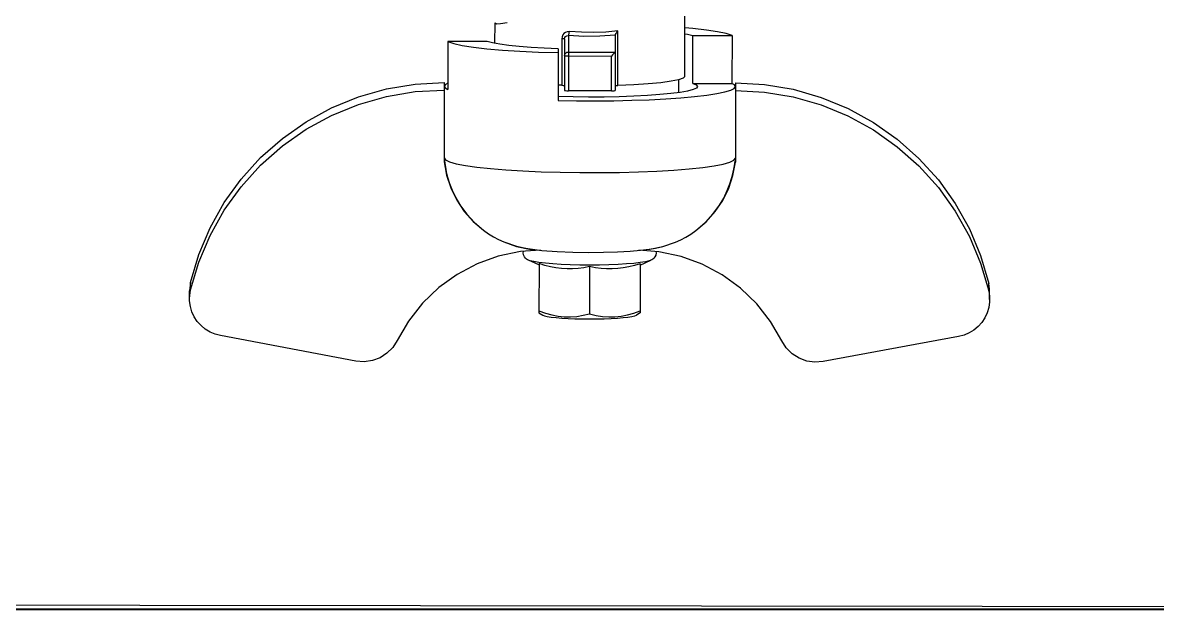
# Model space of a CAD drawing. Header units: millimetres. Extents: x 898 to 1196, y 229 to 443.
# Drawn here: x 1158.0227 to 1158.081, y 409.683 to 409.7135 of the extents above; entities that cross this region are included whole.
import ezdxf

# ---------------------------------------------------------------- set-up
doc = ezdxf.new("R2010")
doc.units = ezdxf.units.MM
for name, color, linetype, lineweight in [('alim', 5, 'Continuous', 5), ('CHAUFFAGE', 4, 'Continuous', 5), ('p mur', 7, 'Continuous', 40)]:
    doc.layers.add(name, color=color, linetype=linetype, lineweight=lineweight)

# ---------------------------------------------------------------- blocks, each defined once
blk = doc.blocks.new('c ef ecs')
at = {"layer": 'alim', "color": 1, "lineweight": -3}
for p, q in [((-303.567821, 72.757854), (-303.567821, 72.761339)), ((-303.568927, 72.760245), (-303.568233, 72.760324)), ((-303.568233, 72.760324), (-303.567821, 72.76036)), ((-303.558334, 72.76056), (-303.558687, 72.760619)), ((-303.558124, 72.760555), (-303.558334, 72.76056)), ((-303.558055, 72.760607), (-303.558124, 72.760555)), ((-303.558055, 72.759541), (-303.558055, 72.760607)), ((-303.570247, 72.759959), (-303.569944, 72.76006)), ((-303.570247, 72.759959), (-303.570247, 72.757498)), ((-303.568228, 72.759959), (-303.570247, 72.759959)), ((-303.569944, 72.76006), (-303.569501, 72.760156)), ((-303.569501, 72.760156), (-303.568927, 72.760245)), ((-303.567951, 72.760031), (-303.568228, 72.759959)), ((-303.568228, 72.757498), (-303.568228, 72.759959)), ((-303.567821, 72.760054), (-303.567951, 72.760031)), ((-303.564378, 72.75739), (-303.564378, 72.760189)), ((-303.564329, 72.760128), (-303.564378, 72.760189)), ((-303.564378, 72.760189), (-303.563761, 72.760136)), ((-303.564286, 72.760068), (-303.564329, 72.760128)), ((-303.564254, 72.760013), (-303.564286, 72.760068)), ((-303.56424, 72.75997), (-303.564254, 72.760013)), ((-303.56424, 72.75997), (-303.56424, 72.757371)), ((-303.56424, 72.759967), (-303.563442, 72.759917)), ((-303.563761, 72.760136), (-303.563132, 72.760113)), ((-303.563442, 72.759917), (-303.562633, 72.759911)), ((-303.563132, 72.760113), (-303.562499, 72.760118)), ((-303.562633, 72.759911), (-303.561831, 72.75995)), ((-303.562499, 72.760118), (-303.561874, 72.760153)), ((-303.561865, 72.760068), (-303.561874, 72.760153)), ((-303.561874, 72.760153), (-303.561765, 72.760145)), ((-303.56185, 72.759996), (-303.561865, 72.760068)), ((-303.561831, 72.75995), (-303.56185, 72.759996)), ((-303.561831, 72.75995), (-303.561831, 72.757109)), ((-303.561751, 72.759945), (-303.561831, 72.75995)), ((-303.561765, 72.760145), (-303.561675, 72.76011)), ((-303.56169, 72.759908), (-303.561751, 72.759945)), ((-303.56165, 72.759848), (-303.56169, 72.759908)), ((-303.561675, 72.76011), (-303.561603, 72.760055)), ((-303.561636, 72.75977), (-303.56165, 72.759848)), ((-303.561636, 72.75977), (-303.561619, 72.759778)), ((-303.561636, 72.75977), (-303.561636, 72.757375)), ((-303.561619, 72.759778), (-303.56157, 72.759784)), ((-303.561603, 72.760055), (-303.561547, 72.759981)), ((-303.56157, 72.759784), (-303.561498, 72.759788)), ((-303.561547, 72.759981), (-303.561511, 72.759889)), ((-303.561511, 72.759889), (-303.561498, 72.759788)), ((-303.561498, 72.759788), (-303.561498, 72.75739)), ((-303.56131, 72.759271), (-303.560593, 72.759299)), ((-303.56131, 72.759271), (-303.56131, 72.756608)), ((-303.560593, 72.759299), (-303.55992, 72.759336)), ((-303.559333, 72.759144), (-303.560295, 72.7591)), ((-303.55992, 72.759336), (-303.559306, 72.759382)), ((-303.558443, 72.759202), (-303.559333, 72.759144)), ((-303.559306, 72.759382), (-303.558762, 72.759436)), ((-303.558762, 72.759436), (-303.558299, 72.759497)), ((-303.557643, 72.759271), (-303.558443, 72.759202)), ((-303.558299, 72.759497), (-303.557925, 72.759564)), ((-303.557925, 72.759564), (-303.557648, 72.759636)), ((-303.557648, 72.759636), (-303.555629, 72.759636)), ((-303.556949, 72.75935), (-303.557643, 72.759271)), ((-303.556375, 72.759439), (-303.556949, 72.75935)), ((-303.555932, 72.759535), (-303.556375, 72.759439)), ((-303.555629, 72.759636), (-303.555932, 72.759535)), ((-303.555629, 72.759636), (-303.555629, 72.757174)), ((-303.56424, 72.759115), (-303.56424, 72.75912)), ((-303.564238, 72.759109), (-303.56424, 72.759115)), ((-303.564234, 72.759104), (-303.564238, 72.759109)), ((-303.564234, 72.759104), (-303.564203, 72.759065)), ((-303.561831, 72.759104), (-303.564234, 72.759104)), ((-303.564203, 72.759065), (-303.564156, 72.759014)), ((-303.564156, 72.759014), (-303.564101, 72.758958)), ((-303.564101, 72.758958), (-303.564045, 72.758901)), ((-303.564045, 72.757109), (-303.564045, 72.758901)), ((-303.561831, 72.758901), (-303.564045, 72.758901)), ((-303.561756, 72.75909), (-303.561831, 72.759104)), ((-303.561756, 72.758902), (-303.561831, 72.758901)), ((-303.561693, 72.75905), (-303.561756, 72.75909)), ((-303.561693, 72.758906), (-303.561756, 72.758902)), ((-303.56165, 72.75899), (-303.561693, 72.75905)), ((-303.561651, 72.758913), (-303.561693, 72.758906)), ((-303.561636, 72.75892), (-303.561651, 72.758913)), ((-303.561636, 72.75892), (-303.56165, 72.75899)), ((-303.560295, 72.7591), (-303.56131, 72.75907)), ((-303.57192, 72.757447), (-303.573396, 72.757198)), ((-303.570426, 72.75753), (-303.57192, 72.757447)), ((-303.570426, 72.75753), (-303.570426, 72.753448)), ((-303.570426, 72.757336), (-303.570381, 72.757417)), ((-303.570381, 72.757417), (-303.570247, 72.757498)), ((-303.568228, 72.757498), (-303.570247, 72.757498)), ((-303.568411, 72.757417), (-303.568472, 72.757336)), ((-303.568228, 72.757498), (-303.568411, 72.757417)), ((-303.567821, 72.757854), (-303.567741, 72.757766)), ((-303.567741, 72.757766), (-303.567502, 72.757681)), ((-303.567502, 72.757681), (-303.567114, 72.757602)), ((-303.567496, 72.75768), (-303.567496, 72.757025)), ((-303.567114, 72.757602), (-303.566587, 72.757531)), ((-303.566587, 72.757531), (-303.565941, 72.757471)), ((-303.565941, 72.757471), (-303.565196, 72.757423)), ((-303.565196, 72.757423), (-303.564378, 72.75739)), ((-303.564306, 72.757386), (-303.564378, 72.75739)), ((-303.564258, 72.757379), (-303.564306, 72.757386)), ((-303.56157, 72.757386), (-303.561619, 72.757379)), ((-303.561498, 72.75739), (-303.56157, 72.757386)), ((-303.561498, 72.75739), (-303.56131, 72.757397)), ((-303.555629, 72.757491), (-303.555512, 72.757431)), ((-303.555512, 72.757431), (-303.55545, 72.757336)), ((-303.553956, 72.757447), (-303.55545, 72.75753)), ((-303.55545, 72.75753), (-303.55545, 72.753448)), ((-303.55248, 72.757198), (-303.553956, 72.757447)), ((-303.573396, 72.757198), (-303.574835, 72.756787)), ((-303.573396, 72.756809), (-303.574835, 72.756398)), ((-303.57192, 72.757058), (-303.573396, 72.756809)), ((-303.570426, 72.757141), (-303.57192, 72.757058)), ((-303.570365, 72.757241), (-303.570426, 72.757336)), ((-303.570182, 72.757147), (-303.570365, 72.757241)), ((-303.569882, 72.757057), (-303.570182, 72.757147)), ((-303.569468, 72.756971), (-303.569882, 72.757057)), ((-303.568947, 72.756891), (-303.569468, 72.756971)), ((-303.568328, 72.756818), (-303.568947, 72.756891)), ((-303.568472, 72.757336), (-303.568415, 72.757257)), ((-303.568415, 72.757257), (-303.568245, 72.757179)), ((-303.567622, 72.756754), (-303.568328, 72.756818)), ((-303.568245, 72.757179), (-303.567965, 72.757105)), ((-303.567965, 72.757105), (-303.567582, 72.757036)), ((-303.567582, 72.757036), (-303.567102, 72.756973)), ((-303.567102, 72.756973), (-303.566537, 72.756917)), ((-303.566537, 72.756917), (-303.565897, 72.75687)), ((-303.565897, 72.75687), (-303.565197, 72.756833)), ((-303.565197, 72.756833), (-303.56445, 72.756806)), ((-303.56445, 72.756806), (-303.563671, 72.75679)), ((-303.56424, 72.757371), (-303.564258, 72.757379)), ((-303.56424, 72.757371), (-303.56424, 72.757128)), ((-303.564225, 72.757121), (-303.56424, 72.757128)), ((-303.564183, 72.757115), (-303.564225, 72.757121)), ((-303.56412, 72.75711), (-303.564183, 72.757115)), ((-303.564045, 72.757109), (-303.56412, 72.75711)), ((-303.564045, 72.757109), (-303.561831, 72.757109)), ((-303.562085, 72.756791), (-303.56131, 72.756809)), ((-303.561756, 72.75711), (-303.561831, 72.757109)), ((-303.561693, 72.757115), (-303.561756, 72.75711)), ((-303.561651, 72.757121), (-303.561693, 72.757115)), ((-303.561636, 72.757128), (-303.561651, 72.757121)), ((-303.561619, 72.757379), (-303.561636, 72.757371)), ((-303.561636, 72.757375), (-303.561636, 72.757128)), ((-303.555495, 72.757254), (-303.555629, 72.757174)), ((-303.55545, 72.757336), (-303.555495, 72.757254)), ((-303.553956, 72.757058), (-303.55545, 72.757141)), ((-303.55248, 72.756809), (-303.553956, 72.757058)), ((-303.551041, 72.756787), (-303.55248, 72.757198)), ((-303.551041, 72.756398), (-303.55248, 72.756809)), ((-303.576218, 72.756218), (-303.577529, 72.7555)), ((-303.574835, 72.756787), (-303.576218, 72.756218)), ((-303.574835, 72.756398), (-303.576218, 72.75583)), ((-303.566839, 72.7567), (-303.567622, 72.756754)), ((-303.565992, 72.756655), (-303.566839, 72.7567)), ((-303.565096, 72.756622), (-303.565992, 72.756655)), ((-303.564164, 72.756601), (-303.565096, 72.756622)), ((-303.563212, 72.756591), (-303.564164, 72.756601)), ((-303.563671, 72.75679), (-303.562877, 72.756785)), ((-303.562256, 72.756594), (-303.563212, 72.756591)), ((-303.562877, 72.756785), (-303.562085, 72.756791)), ((-303.56131, 72.756608), (-303.562256, 72.756594)), ((-303.549658, 72.756218), (-303.551041, 72.756787)), ((-303.549658, 72.75583), (-303.551041, 72.756398)), ((-303.548347, 72.7555), (-303.549658, 72.756218)), ((-303.576218, 72.75583), (-303.577529, 72.755111)), ((-303.548347, 72.755111), (-303.549658, 72.75583)), ((-303.577529, 72.7555), (-303.578752, 72.75464)), ((-303.577529, 72.755111), (-303.578752, 72.754251)), ((-303.547125, 72.75464), (-303.548347, 72.7555)), ((-303.547125, 72.754251), (-303.548347, 72.755111)), ((-303.578752, 72.75464), (-303.57987, 72.75365)), ((-303.546007, 72.75365), (-303.547125, 72.75464)), ((-303.578752, 72.754251), (-303.57987, 72.753261)), ((-303.546007, 72.753261), (-303.547125, 72.754251)), ((-303.57987, 72.75365), (-303.58087, 72.752542)), ((-303.570356, 72.753541), (-303.570426, 72.753643)), ((-303.570302, 72.752763), (-303.570426, 72.753448)), ((-303.570397, 72.753368), (-303.570415, 72.753513)), ((-303.570367, 72.753176), (-303.570397, 72.753368)), ((-303.570148, 72.753442), (-303.570356, 72.753541)), ((-303.569806, 72.753346), (-303.570148, 72.753442)), ((-303.569336, 72.753256), (-303.569806, 72.753346)), ((-303.55607, 72.753346), (-303.55654, 72.753256)), ((-303.555728, 72.753442), (-303.55607, 72.753346)), ((-303.55552, 72.753541), (-303.555728, 72.753442)), ((-303.55545, 72.753448), (-303.555575, 72.752763)), ((-303.55545, 72.753643), (-303.55552, 72.753541)), ((-303.55548, 72.753364), (-303.55551, 72.753171)), ((-303.555462, 72.753508), (-303.55548, 72.753364)), ((-303.545006, 72.752542), (-303.546007, 72.75365)), ((-303.57987, 72.753261), (-303.58087, 72.752153)), ((-303.57032, 72.752937), (-303.570367, 72.753176)), ((-303.57025, 72.752656), (-303.57032, 72.752937)), ((-303.570085, 72.752101), (-303.570302, 72.752763)), ((-303.568746, 72.753172), (-303.569336, 72.753256)), ((-303.568049, 72.753098), (-303.568746, 72.753172)), ((-303.567256, 72.753034), (-303.568049, 72.753098)), ((-303.566383, 72.752981), (-303.567256, 72.753034)), ((-303.565446, 72.752941), (-303.566383, 72.752981)), ((-303.564462, 72.752913), (-303.565446, 72.752941)), ((-303.563449, 72.752899), (-303.564462, 72.752913)), ((-303.562427, 72.752899), (-303.563449, 72.752899)), ((-303.561415, 72.752913), (-303.562427, 72.752899)), ((-303.560431, 72.752941), (-303.561415, 72.752913)), ((-303.559493, 72.752981), (-303.560431, 72.752941)), ((-303.55862, 72.753034), (-303.559493, 72.752981)), ((-303.557827, 72.753098), (-303.55862, 72.753034)), ((-303.55713, 72.753172), (-303.557827, 72.753098)), ((-303.55654, 72.753256), (-303.55713, 72.753172)), ((-303.555575, 72.752763), (-303.555791, 72.752101)), ((-303.555557, 72.752931), (-303.555628, 72.752649)), ((-303.55551, 72.753171), (-303.555557, 72.752931)), ((-303.545006, 72.752153), (-303.546007, 72.753261)), ((-303.58087, 72.752542), (-303.581739, 72.75133)), ((-303.58087, 72.752153), (-303.581739, 72.750941)), ((-303.570151, 72.752337), (-303.57025, 72.752656)), ((-303.570014, 72.751984), (-303.570151, 72.752337)), ((-303.555726, 72.752335), (-303.555861, 72.751986)), ((-303.555628, 72.752649), (-303.555726, 72.752335)), ((-303.544137, 72.75133), (-303.545006, 72.752542)), ((-303.544137, 72.750941), (-303.545006, 72.752153)), ((-303.569779, 72.751475), (-303.570085, 72.752101)), ((-303.569828, 72.751596), (-303.570014, 72.751984)), ((-303.569578, 72.751176), (-303.569828, 72.751596)), ((-303.556046, 72.7516), (-303.556295, 72.751181)), ((-303.555791, 72.752101), (-303.556097, 72.751475)), ((-303.555861, 72.751986), (-303.556046, 72.7516)), ((-303.581739, 72.75133), (-303.582467, 72.750029)), ((-303.569391, 72.750897), (-303.569779, 72.751475)), ((-303.569258, 72.750744), (-303.569578, 72.751176)), ((-303.556295, 72.751181), (-303.556613, 72.750751)), ((-303.556097, 72.751475), (-303.556485, 72.750897)), ((-303.543409, 72.750029), (-303.544137, 72.75133)), ((-303.581739, 72.750941), (-303.582467, 72.74964)), ((-303.568927, 72.750376), (-303.569391, 72.750897)), ((-303.568866, 72.750322), (-303.569258, 72.750744)), ((-303.568396, 72.749923), (-303.568927, 72.750376)), ((-303.556949, 72.750376), (-303.55748, 72.749923)), ((-303.556613, 72.750751), (-303.557005, 72.750327)), ((-303.556485, 72.750897), (-303.556949, 72.750376)), ((-303.543409, 72.74964), (-303.544137, 72.750941)), ((-303.582467, 72.750029), (-303.583045, 72.748655)), ((-303.568396, 72.749923), (-303.568866, 72.750322)), ((-303.568138, 72.749741), (-303.568396, 72.749923)), ((-303.55748, 72.749923), (-303.557736, 72.749742)), ((-303.557005, 72.750327), (-303.55748, 72.749923)), ((-303.542831, 72.748655), (-303.543409, 72.750029)), ((-303.582467, 72.74964), (-303.583045, 72.748266)), ((-303.56788, 72.749583), (-303.568138, 72.749741)), ((-303.56762, 72.749446), (-303.56788, 72.749583)), ((-303.567358, 72.749327), (-303.56762, 72.749446)), ((-303.566696, 72.749101), (-303.567358, 72.749327)), ((-303.566706, 72.749099), (-303.567358, 72.749327)), ((-303.558518, 72.749327), (-303.559181, 72.749101)), ((-303.558518, 72.749327), (-303.559171, 72.749099)), ((-303.558253, 72.749447), (-303.558518, 72.749327)), ((-303.557992, 72.749586), (-303.558253, 72.749447)), ((-303.557736, 72.749742), (-303.557992, 72.749586)), ((-303.542831, 72.748266), (-303.543409, 72.74964)), ((-303.583045, 72.748655), (-303.583465, 72.747225)), ((-303.567637, 72.748591), (-303.566498, 72.748832)), ((-303.566028, 72.74896), (-303.566706, 72.749099)), ((-303.566321, 72.749018), (-303.566696, 72.749101)), ((-303.566498, 72.748832), (-303.565474, 72.748904)), ((-303.566345, 72.748843), (-303.566356, 72.748768)), ((-303.566356, 72.748768), (-303.566339, 72.748657)), ((-303.566339, 72.748657), (-303.566296, 72.748564)), ((-303.566006, 72.748967), (-303.566321, 72.749018)), ((-303.565856, 72.748948), (-303.566028, 72.74896)), ((-303.565552, 72.748911), (-303.566006, 72.748967)), ((-303.565014, 72.748863), (-303.565552, 72.748911)), ((-303.564375, 72.748825), (-303.565014, 72.748863)), ((-303.563658, 72.748801), (-303.564375, 72.748825)), ((-303.562878, 72.748793), (-303.563658, 72.748801)), ((-303.562064, 72.748805), (-303.562878, 72.748793)), ((-303.561258, 72.748837), (-303.562064, 72.748805)), ((-303.560475, 72.748895), (-303.561258, 72.748837)), ((-303.559757, 72.748984), (-303.560475, 72.748895)), ((-303.560406, 72.748904), (-303.559378, 72.748832)), ((-303.559848, 72.74896), (-303.560077, 72.748944)), ((-303.559171, 72.749099), (-303.559848, 72.74896)), ((-303.559562, 72.749017), (-303.559757, 72.748984)), ((-303.55958, 72.748564), (-303.559537, 72.748657)), ((-303.559181, 72.749101), (-303.559562, 72.749017)), ((-303.559537, 72.748657), (-303.55952, 72.748768)), ((-303.55952, 72.748768), (-303.559531, 72.748843)), ((-303.559378, 72.748832), (-303.558239, 72.748591)), ((-303.542412, 72.747225), (-303.542831, 72.748655)), ((-303.583045, 72.748266), (-303.583465, 72.746836)), ((-303.569759, 72.74765), (-303.568731, 72.748195)), ((-303.568731, 72.748195), (-303.567637, 72.748591)), ((-303.566296, 72.748564), (-303.566242, 72.748496)), ((-303.566242, 72.748496), (-303.566185, 72.748449)), ((-303.566185, 72.748449), (-303.566129, 72.748413)), ((-303.566129, 72.748413), (-303.566084, 72.748391)), ((-303.566084, 72.748391), (-303.566084, 72.748391)), ((-303.565544, 72.748146), (-303.566084, 72.748391)), ((-303.566084, 72.748391), (-303.566002, 72.748361)), ((-303.566002, 72.748361), (-303.565808, 72.748314)), ((-303.565808, 72.748314), (-303.565544, 72.748271)), ((-303.565544, 72.748271), (-303.565216, 72.748233)), ((-303.565543, 72.748211), (-303.565543, 72.74568)), ((-303.565543, 72.748211), (-303.565245, 72.748121)), ((-303.565245, 72.748121), (-303.564955, 72.748049)), ((-303.565216, 72.748233), (-303.564831, 72.7482)), ((-303.564955, 72.748049), (-303.564669, 72.747995)), ((-303.564831, 72.7482), (-303.5644, 72.748174)), ((-303.5644, 72.748174), (-303.563933, 72.748155)), ((-303.563933, 72.748155), (-303.563442, 72.748143)), ((-303.563442, 72.748143), (-303.562938, 72.748139)), ((-303.563236, 72.748006), (-303.562938, 72.748061)), ((-303.562938, 72.748139), (-303.562434, 72.748143)), ((-303.562938, 72.748061), (-303.562938, 72.745635)), ((-303.562938, 72.748061), (-303.56264, 72.748006)), ((-303.562434, 72.748143), (-303.561943, 72.748155)), ((-303.561943, 72.748155), (-303.561476, 72.748174)), ((-303.561476, 72.748174), (-303.561045, 72.7482)), ((-303.561207, 72.747995), (-303.560922, 72.748049)), ((-303.561045, 72.7482), (-303.56066, 72.748233)), ((-303.560922, 72.748049), (-303.560631, 72.748121)), ((-303.56066, 72.748233), (-303.560332, 72.748271)), ((-303.560631, 72.748121), (-303.560334, 72.748211)), ((-303.560334, 72.748211), (-303.560334, 72.74568)), ((-303.560332, 72.748146), (-303.559792, 72.748391)), ((-303.560332, 72.748271), (-303.560068, 72.748314)), ((-303.560068, 72.748314), (-303.559875, 72.748361)), ((-303.559875, 72.748361), (-303.559792, 72.748391)), ((-303.559792, 72.748391), (-303.559748, 72.748413)), ((-303.559792, 72.748391), (-303.559792, 72.748391)), ((-303.559748, 72.748413), (-303.559692, 72.748448)), ((-303.559692, 72.748448), (-303.559635, 72.748496)), ((-303.559635, 72.748496), (-303.55958, 72.748564)), ((-303.558239, 72.748591), (-303.557145, 72.748195)), ((-303.557145, 72.748195), (-303.556118, 72.74765)), ((-303.542412, 72.746836), (-303.542831, 72.748266)), ((-303.5707, 72.746969), (-303.569759, 72.74765)), ((-303.564669, 72.747995), (-303.564383, 72.74796)), ((-303.564383, 72.74796), (-303.564097, 72.747943)), ((-303.564097, 72.747943), (-303.563812, 72.747946)), ((-303.563812, 72.747946), (-303.563526, 72.747967)), ((-303.563526, 72.747967), (-303.563236, 72.748006)), ((-303.56264, 72.748006), (-303.56235, 72.747967)), ((-303.56235, 72.747967), (-303.562064, 72.747946)), ((-303.562064, 72.747946), (-303.561779, 72.747943)), ((-303.561779, 72.747943), (-303.561493, 72.74796)), ((-303.561493, 72.74796), (-303.561207, 72.747995)), ((-303.556118, 72.74765), (-303.555176, 72.746969)), ((-303.583515, 72.746785), (-303.583509, 72.746944)), ((-303.583509, 72.746944), (-303.583465, 72.747225)), ((-303.583465, 72.746836), (-303.583465, 72.747225)), ((-303.571537, 72.746163), (-303.5707, 72.746969)), ((-303.555176, 72.746969), (-303.554339, 72.746163)), ((-303.542412, 72.746836), (-303.542412, 72.747225)), ((-303.542412, 72.747225), (-303.542367, 72.746944)), ((-303.542367, 72.746944), (-303.542361, 72.746785)), ((-303.583515, 72.746396), (-303.583515, 72.746785)), ((-303.583509, 72.746555), (-303.583515, 72.746396)), ((-303.583515, 72.746396), (-303.583511, 72.74627)), ((-303.583465, 72.746836), (-303.583509, 72.746555)), ((-303.542367, 72.746555), (-303.542412, 72.746836)), ((-303.542361, 72.746396), (-303.542367, 72.746555)), ((-303.542365, 72.74627), (-303.542361, 72.746396)), ((-303.542361, 72.746396), (-303.542361, 72.746785)), ((-303.583511, 72.74627), (-303.583472, 72.745988)), ((-303.583472, 72.745988), (-303.583391, 72.745715)), ((-303.583391, 72.745715), (-303.583271, 72.745456)), ((-303.572253, 72.74525), (-303.571537, 72.746163)), ((-303.565208, 72.745666), (-303.565543, 72.745784)), ((-303.560334, 72.745784), (-303.560668, 72.745666)), ((-303.554339, 72.746163), (-303.553623, 72.74525)), ((-303.542605, 72.745456), (-303.542485, 72.745715)), ((-303.542485, 72.745715), (-303.542405, 72.745988)), ((-303.542405, 72.745988), (-303.542365, 72.74627)), ((-303.583271, 72.745456), (-303.583115, 72.745217)), ((-303.583115, 72.745217), (-303.582925, 72.745004)), ((-303.572834, 72.744246), (-303.572253, 72.74525)), ((-303.565547, 72.745683), (-303.565343, 72.745567)), ((-303.56526, 72.745534), (-303.565343, 72.745567)), ((-303.565114, 72.745499), (-303.56526, 72.745534)), ((-303.564881, 72.745574), (-303.565208, 72.745666)), ((-303.564913, 72.745466), (-303.565114, 72.745499)), ((-303.564665, 72.745437), (-303.564913, 72.745466)), ((-303.56456, 72.745511), (-303.564881, 72.745574)), ((-303.564373, 72.745412), (-303.564665, 72.745437)), ((-303.56424, 72.745478), (-303.56456, 72.745511)), ((-303.564047, 72.745393), (-303.564373, 72.745412)), ((-303.56392, 72.745475), (-303.56424, 72.745478)), ((-303.563693, 72.745378), (-303.564047, 72.745393)), ((-303.563599, 72.745501), (-303.56392, 72.745475)), ((-303.56332, 72.745369), (-303.563693, 72.745378)), ((-303.563273, 72.745554), (-303.563599, 72.745501)), ((-303.562938, 72.745366), (-303.56332, 72.745369)), ((-303.562938, 72.745635), (-303.563273, 72.745554)), ((-303.562604, 72.745554), (-303.562938, 72.745635)), ((-303.562556, 72.745369), (-303.562938, 72.745366)), ((-303.562277, 72.745501), (-303.562604, 72.745554)), ((-303.562184, 72.745378), (-303.562556, 72.745369)), ((-303.561956, 72.745475), (-303.562277, 72.745501)), ((-303.56183, 72.745393), (-303.562184, 72.745378)), ((-303.561636, 72.745478), (-303.561956, 72.745475)), ((-303.561503, 72.745412), (-303.56183, 72.745393)), ((-303.561316, 72.745511), (-303.561636, 72.745478)), ((-303.561212, 72.745437), (-303.561503, 72.745412)), ((-303.560995, 72.745574), (-303.561316, 72.745511)), ((-303.560963, 72.745466), (-303.561212, 72.745437)), ((-303.560668, 72.745666), (-303.560995, 72.745574)), ((-303.560763, 72.745499), (-303.560963, 72.745466)), ((-303.560616, 72.745534), (-303.560763, 72.745499)), ((-303.560533, 72.745567), (-303.560616, 72.745534)), ((-303.560329, 72.745683), (-303.560533, 72.745567)), ((-303.553623, 72.74525), (-303.553042, 72.744246)), ((-303.542952, 72.745004), (-303.542761, 72.745217)), ((-303.542761, 72.745217), (-303.542605, 72.745456)), ((-303.582925, 72.745004), (-303.582706, 72.744821)), ((-303.582706, 72.744821), (-303.582462, 72.744671)), ((-303.582462, 72.744671), (-303.582199, 72.744559)), ((-303.582199, 72.744559), (-303.581922, 72.744486)), ((-303.543954, 72.744486), (-303.543677, 72.744559)), ((-303.543677, 72.744559), (-303.543415, 72.744671)), ((-303.543415, 72.744671), (-303.543171, 72.744821)), ((-303.543171, 72.744821), (-303.542952, 72.745004)), ((-303.581922, 72.744486), (-303.574951, 72.743186)), ((-303.57306, 72.743889), (-303.572834, 72.744246)), ((-303.553042, 72.744246), (-303.552816, 72.743889)), ((-303.550925, 72.743186), (-303.543954, 72.744486)), ((-303.573713, 72.74336), (-303.573357, 72.743589)), ((-303.573357, 72.743589), (-303.57306, 72.743889)), ((-303.552816, 72.743889), (-303.552519, 72.743589)), ((-303.552519, 72.743589), (-303.552164, 72.74336)), ((-303.574951, 72.743186), (-303.574529, 72.743153)), ((-303.574529, 72.743153), (-303.574109, 72.743212)), ((-303.574109, 72.743212), (-303.573713, 72.74336)), ((-303.552164, 72.74336), (-303.551767, 72.743212)), ((-303.551767, 72.743212), (-303.551348, 72.743153)), ((-303.551348, 72.743153), (-303.550925, 72.743186))]:
    blk.add_line(p, q, dxfattribs=at)
at = {"layer": 'alim', "color": 1, "linetype": 'ByBlock', "lineweight": -3}
blk.add_lwpolyline([(-303.973178, 72.881035), (-303.482025, 72.881035), (-303.482025, 72.730614), (-303.973178, 72.730614)], close=True, dxfattribs=at)

msp = doc.modelspace()

# ---------------------------------------------------------------- linework, layer by layer
at = {"layer": 'p mur'}
msp.add_lwpolyline([(1157.78284, 409.849104), (1158.65014, 409.849104), (1158.65014, 409.683287), (1157.78284, 409.683287)], close=True, dxfattribs=at)

# ---------------------------------------------------------------- block references
at = {"layer": 'CHAUFFAGE', "xscale": -1, "rotation": 359.9305508729037}
msp.add_blockref('c ef ecs', (854.400954, 337.32088), dxfattribs=at)

doc.saveas('drawing.dxf')
